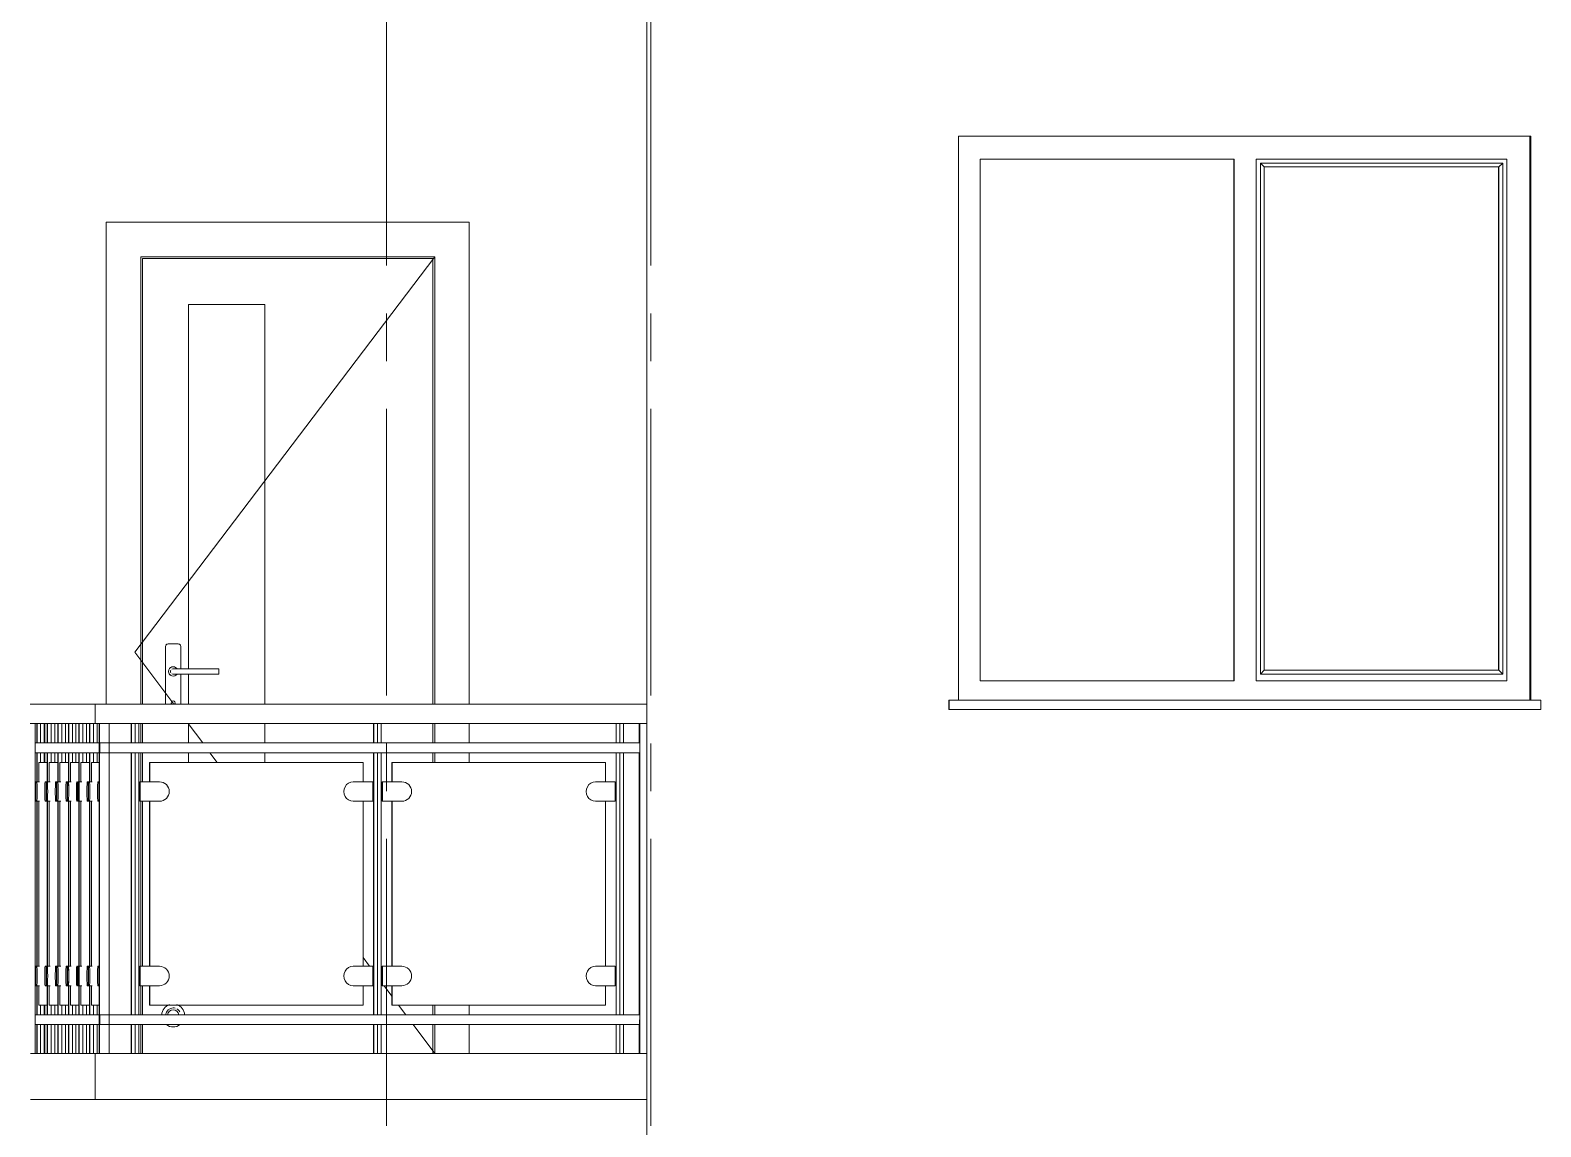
# Model space of a CAD drawing. Header units: millimetres. Extents: x 1373 to 40779, y 1939 to 6439.
# Drawn here: x 34065.7 to 34461.1, y 4156.6 to 4443.5 of the extents above; entities that cross this region are included whole.
import ezdxf

# ---------------------------------------------------------------- set-up
doc = ezdxf.new("R2010")
doc.units = ezdxf.units.MM
doc.linetypes.add('IMPORT-CENTER2', pattern=[112.5, 75, -12.5, 12.5, -12.5])
for name, color, linetype, lineweight in [('A-DOOR', 31, 'Continuous', 18), ('A-DOOR-FRAM', 31, 'Continuous', 18), ('A-FLOR', 192, 'Continuous', 30), ('A-FLOR-HRAL', 11, 'Continuous', 18), ('A-GLAZ', 151, 'Continuous', 18), ('A-WALL', 20, 'Continuous', 9), ('S-GRID', 252, 'IMPORT-CENTER2', 5)]:
    doc.layers.add(name, color=color, linetype=linetype, lineweight=lineweight)

msp = doc.modelspace()

# ---------------------------------------------------------------- linework, layer by layer
at = {"layer": 'A-DOOR'}
for p, q in [((34093.13, 4280.76), (34171.63, 4384.26)), ((34171.13, 4383.76), (34095.13, 4383.76)), ((34095.13, 4267.2), (34095.13, 4383.76)), ((34171.13, 4383.76), (34171.13, 4267.2)), ((34107.13, 4371.76), (34107.13, 4276.42)), ((34107.13, 4371.76), (34127.13, 4371.76)), ((34127.13, 4267.2), (34127.13, 4371.76)), ((34104.47, 4282.95), (34101.8, 4282.95)), ((34093.13, 4280.76), (34103.27, 4267.2)), ((34101.13, 4282.28), (34101.13, 4267.2)), ((34105.13, 4276.43), (34105.13, 4282.28)), ((34103.14, 4276.46), (34103.13, 4276.46)), ((34103.13, 4276.46), (34103.13, 4276.46)), ((34103.13, 4275.06), (34103.13, 4275.06)), ((34103.13, 4275.06), (34103.14, 4275.06)), ((34103.15, 4276.46), (34103.14, 4276.46)), ((34103.14, 4276.46), (34103.14, 4276.46)), ((34103.14, 4275.06), (34103.14, 4275.06)), ((34103.14, 4275.06), (34103.15, 4275.06)), ((34103.16, 4276.46), (34103.15, 4276.46)), ((34103.15, 4275.06), (34103.15, 4275.06)), ((34103.15, 4275.06), (34103.16, 4275.06)), ((34103.18, 4276.46), (34103.16, 4276.46)), ((34103.16, 4276.46), (34103.16, 4276.46)), ((34103.16, 4275.06), (34103.17, 4275.06)), ((34103.17, 4275.06), (34103.18, 4275.06)), ((34103.19, 4276.46), (34103.18, 4276.46)), ((34103.18, 4275.06), (34103.2, 4275.06)), ((34103.2, 4276.46), (34103.19, 4276.46)), ((34103.22, 4276.46), (34103.2, 4276.46)), ((34103.2, 4275.06), (34103.21, 4275.06)), ((34103.21, 4275.06), (34103.23, 4275.06)), ((34103.23, 4276.46), (34103.22, 4276.46)), ((34103.25, 4276.46), (34103.23, 4276.46)), ((34103.23, 4275.06), (34103.25, 4275.06)), ((34103.27, 4276.46), (34103.25, 4276.46)), ((34103.25, 4275.06), (34103.27, 4275.06)), ((34103.29, 4276.46), (34103.27, 4276.46)), ((34103.27, 4275.06), (34103.29, 4275.06)), ((34103.31, 4276.46), (34103.29, 4276.46)), ((34103.29, 4275.06), (34103.31, 4275.06)), ((34103.34, 4276.46), (34103.31, 4276.46)), ((34103.31, 4275.06), (34103.33, 4275.06)), ((34103.33, 4275.06), (34103.36, 4275.06)), ((34103.36, 4276.46), (34103.34, 4276.46)), ((34103.39, 4276.46), (34103.36, 4276.46)), ((34103.36, 4275.06), (34103.38, 4275.06)), ((34103.38, 4275.06), (34103.41, 4275.06)), ((34103.42, 4276.46), (34103.39, 4276.46)), ((34103.41, 4275.06), (34103.44, 4275.06)), ((34103.44, 4276.46), (34103.42, 4276.46)), ((34103.47, 4276.46), (34103.44, 4276.46)), ((34103.44, 4275.06), (34103.47, 4275.06)), ((34103.5, 4276.46), (34103.47, 4276.46)), ((34103.47, 4275.06), (34103.5, 4275.06)), ((34103.54, 4276.46), (34103.5, 4276.46)), ((34103.5, 4275.06), (34103.53, 4275.06)), ((34103.53, 4275.06), (34103.56, 4275.06)), ((34103.57, 4276.46), (34103.54, 4276.46)), ((34103.56, 4275.06), (34103.59, 4275.06)), ((34103.6, 4276.46), (34103.57, 4276.46)), ((34103.59, 4275.06), (34103.63, 4275.06)), ((34103.64, 4276.46), (34103.6, 4276.46)), ((34103.63, 4275.06), (34103.66, 4275.06)), ((34103.67, 4276.46), (34103.64, 4276.46)), ((34103.66, 4275.06), (34103.7, 4275.06)), ((34103.71, 4276.46), (34103.67, 4276.46)), ((34103.7, 4275.06), (34103.73, 4275.06)), ((34103.74, 4276.46), (34103.71, 4276.46)), ((34103.73, 4275.06), (34103.77, 4275.06)), ((34103.78, 4276.46), (34103.74, 4276.46)), ((34103.77, 4275.06), (34103.81, 4275.06)), ((34103.82, 4276.46), (34103.78, 4276.46)), ((34103.81, 4275.06), (34103.85, 4275.06)), ((34103.86, 4276.46), (34103.82, 4276.46)), ((34103.85, 4275.06), (34103.89, 4275.06)), ((34103.9, 4276.46), (34103.86, 4276.46)), ((34103.89, 4275.06), (34103.92, 4275.06)), ((34103.93, 4276.46), (34103.9, 4276.46)), ((34103.92, 4275.06), (34103.96, 4275.06)), ((34103.97, 4276.46), (34103.93, 4276.46)), ((34103.96, 4275.06), (34104, 4275.06)), ((34104.01, 4276.46), (34103.97, 4276.46)), ((34104, 4275.06), (34104.04, 4275.06)), ((34104.05, 4276.46), (34104.01, 4276.46)), ((34104.04, 4275.06), (34104.08, 4275.06)), ((34104.09, 4276.46), (34104.05, 4276.46)), ((34104.08, 4275.06), (34104.12, 4275.06)), ((34104.13, 4276.46), (34104.09, 4276.46)), ((34104.12, 4275.06), (34104.13, 4275.06)), ((34115.13, 4276.46), (34104.13, 4276.46)), ((34104.13, 4275.06), (34115.13, 4275.06)), ((34105.13, 4267.2), (34105.13, 4275.08)), ((34107.13, 4275.08), (34107.13, 4267.2)), ((34115.13, 4275.76), (34115.13, 4276.46)), ((34115.13, 4275.06), (34115.13, 4275.76)), ((34095.13, 4257.04), (34095.13, 4262.12)), ((34107.07, 4262.12), (34110.87, 4257.04)), ((34107.13, 4262.12), (34107.13, 4257.04)), ((34127.13, 4257.04), (34127.13, 4262.12)), ((34171.13, 4262.12), (34171.13, 4257.04)), ((34095.13, 4246.88), (34095.13, 4254.5)), ((34107.13, 4254.5), (34107.13, 4251.96)), ((34112.77, 4254.5), (34114.67, 4251.96)), ((34127.13, 4251.96), (34127.13, 4254.5)), ((34171.13, 4254.5), (34171.13, 4251.96)), ((34095.13, 4198.62), (34095.13, 4241.8)), ((34152.83, 4200.91), (34154.54, 4198.62)), ((34155.4, 4197.47), (34155.62, 4197.18)), ((34095.13, 4185.92), (34095.13, 4193.54)), ((34157.61, 4194.52), (34157.85, 4194.19)), ((34158.34, 4193.54), (34160.42, 4190.76)), ((34162.14, 4188.46), (34164.04, 4185.92)), ((34171.13, 4188.46), (34171.13, 4185.92)), ((34095.13, 4175.76), (34095.13, 4183.38)), ((34165.94, 4183.38), (34171.63, 4175.76)), ((34171.13, 4183.38), (34171.13, 4175.76))]:
    msp.add_line(p, q, dxfattribs=at)
for centre, radius, start, end in [((34101.8, 4282.28), 0.668, 90, 180), ((34101.8, 4282.28), 0.668, 90, 150), ((34104.47, 4282.28), 0.668, 0, 90), ((34104.47, 4282.28), 0.668, 30, 90), ((34103.13, 4275.76), 1.22, 33.8637, 180), ((34103.13, 4275.76), 1.22, 180, 326.1332), ((34103.13, 4275.76), 1.22, 195, 225), ((34103.13, 4275.76), 1.22, 105, 135), ((34103.13, 4275.76), 0.7, 150, 180), ((34103.13, 4275.76), 0.7, 180, 210), ((34103.13, 4275.76), 1.22, 240, 270), ((34103.13, 4275.76), 0.7, 75, 120), ((34103.13, 4275.76), 0.7, 240, 285), ((34103.13, 4275.76), 1.22, 60, 90), ((34103.13, 4275.76), 1.22, 285, 326.1332), ((34103.13, 4275.76), 1.22, 33.8637, 45), ((34103.13, 4267.59), 0.5, 315, 225), ((34103.13, 4185.76), 3, 108.8498, 176.8934), ((34103.13, 4185.76), 1.98, 90, 174.8506), ((34103.13, 4185.76), 1.98, 74.9562, 90), ((34103.13, 4185.76), 3, 3.1066, 71.1502), ((34103.13, 4185.76), 1.5, 90, 173.2118), ((34103.13, 4185.76), 1.5, 6.7882, 90), ((34103.13, 4185.76), 1.98, 29.1253, 59.698), ((34103.13, 4185.76), 3, 234, 270), ((34103.13, 4185.76), 3, 270, 306)]:
    msp.add_arc(centre, radius, start, end, dxfattribs=at)
at = {"layer": 'A-DOOR-FRAM'}
for p, q in [((34180.63, 4393.26), (34085.63, 4393.26)), ((34085.63, 4393.26), (34085.63, 4267.2)), ((34180.63, 4267.2), (34180.63, 4393.26)), ((34094.63, 4267.2), (34094.63, 4384.26)), ((34094.63, 4384.26), (34171.63, 4384.26)), ((34095.13, 4383.76), (34095.13, 4267.2)), ((34095.13, 4383.76), (34171.13, 4383.76)), ((34171.13, 4383.76), (34171.13, 4267.2)), ((34171.63, 4384.26), (34171.63, 4267.2)), ((34094.63, 4257.04), (34094.63, 4262.12)), ((34095.13, 4262.12), (34095.13, 4257.04)), ((34171.13, 4262.12), (34171.13, 4257.04)), ((34171.63, 4262.12), (34171.63, 4257.04)), ((34180.63, 4257.04), (34180.63, 4262.12)), ((34094.63, 4246.88), (34094.63, 4254.5)), ((34095.13, 4254.5), (34095.13, 4246.88)), ((34171.13, 4254.5), (34171.13, 4251.96)), ((34171.63, 4254.5), (34171.63, 4251.96)), ((34180.63, 4251.96), (34180.63, 4254.5)), ((34094.63, 4198.62), (34094.63, 4241.8)), ((34095.13, 4241.8), (34095.13, 4198.62)), ((34094.63, 4185.92), (34094.63, 4193.54)), ((34095.13, 4193.54), (34095.13, 4185.92)), ((34171.13, 4188.46), (34171.13, 4185.92)), ((34171.63, 4188.46), (34171.63, 4185.92)), ((34180.63, 4185.92), (34180.63, 4188.46)), ((34094.63, 4175.76), (34094.63, 4183.38)), ((34095.13, 4183.38), (34095.13, 4175.76)), ((34171.13, 4183.38), (34171.13, 4175.76)), ((34171.63, 4183.38), (34171.63, 4175.76)), ((34180.63, 4175.76), (34180.63, 4183.38))]:
    msp.add_line(p, q, dxfattribs=at)
at = {"layer": 'A-FLOR', "color": 1, "lineweight": 20}
for p, q in [((34065.81, 4175.76), (34227.13, 4175.76)), ((34082.71, 4175.76), (34082.71, 4163.76)), ((34227.13, 4163.76), (34065.81, 4163.76))]:
    msp.add_line(p, q, dxfattribs=at)
at = {"layer": 'A-FLOR-HRAL'}
for p, q in [((34065.71, 4267.2), (34082.71, 4267.2)), ((34082.71, 4267.2), (34227.13, 4267.2)), ((34082.71, 4267.2), (34082.71, 4262.12)), ((34065.71, 4262.12), (34082.71, 4262.12)), ((34067.02, 4262.12), (34067.02, 4175.76)), ((34067.42, 4257.04), (34067.42, 4262.12)), ((34067.5, 4262.12), (34067.5, 4257.04)), ((34069.41, 4257.04), (34069.41, 4262.12)), ((34069.56, 4257.04), (34069.56, 4262.12)), ((34070.18, 4257.04), (34070.18, 4262.12)), ((34070.26, 4262.12), (34070.26, 4257.04)), ((34072.17, 4257.04), (34072.17, 4262.12)), ((34072.94, 4257.04), (34072.94, 4262.12)), ((34073.02, 4262.12), (34073.02, 4257.04)), ((34074.93, 4257.04), (34074.93, 4262.12)), ((34075.7, 4257.04), (34075.7, 4262.12)), ((34075.79, 4262.12), (34075.79, 4257.04)), ((34077.69, 4257.04), (34077.69, 4262.12)), ((34078.46, 4257.04), (34078.46, 4262.12)), ((34078.55, 4262.12), (34078.55, 4257.04)), ((34080.45, 4257.04), (34080.45, 4262.12)), ((34081.22, 4257.04), (34081.22, 4262.12)), ((34081.31, 4262.12), (34081.31, 4257.04)), ((34082.71, 4262.12), (34227.13, 4262.12)), ((34083.21, 4257.04), (34083.21, 4262.12)), ((34083.75, 4175.76), (34083.75, 4262.12)), ((34083.87, 4262.12), (34083.87, 4175.76)), ((34086.41, 4175.76), (34086.41, 4262.12)), ((34092.18, 4257.04), (34092.18, 4262.12)), ((34092.26, 4257.04), (34092.26, 4262.12)), ((34094.17, 4262.12), (34094.17, 4257.04)), ((34155.62, 4257.04), (34155.62, 4262.12)), ((34155.7, 4257.04), (34155.7, 4262.12)), ((34157.61, 4262.12), (34157.61, 4257.04)), ((34219.06, 4257.04), (34219.06, 4262.12)), ((34219.14, 4257.04), (34219.14, 4262.12)), ((34221.05, 4262.12), (34221.05, 4257.04)), ((34225.15, 4257.04), (34225.15, 4262.12)), ((34225.31, 4175.76), (34225.31, 4262.12)), ((34066.98, 4257.04), (34083.88, 4257.04)), ((34083.93, 4257.04), (34225.31, 4257.04)), ((34083.93, 4257.04), (34083.93, 4254.5)), ((34066.98, 4254.5), (34083.89, 4254.5)), ((34067.42, 4246.88), (34067.42, 4254.5)), ((34067.5, 4254.5), (34067.5, 4246.88)), ((34070.18, 4251.96), (34067.94, 4251.96)), ((34067.94, 4251.96), (34067.94, 4246.88)), ((34069.41, 4251.96), (34069.41, 4254.5)), ((34069.56, 4251.96), (34069.56, 4254.5)), ((34070.18, 4246.88), (34070.18, 4254.5)), ((34070.26, 4254.5), (34070.26, 4246.88)), ((34072.94, 4251.96), (34070.71, 4251.96)), ((34070.71, 4251.96), (34070.71, 4246.88)), ((34072.17, 4251.96), (34072.17, 4254.5)), ((34072.94, 4246.88), (34072.94, 4254.5)), ((34073.02, 4254.5), (34073.02, 4246.88)), ((34075.64, 4251.96), (34073.47, 4251.96)), ((34073.47, 4251.96), (34073.47, 4246.88)), ((34074.93, 4251.96), (34074.93, 4254.5)), ((34075.7, 4246.88), (34075.7, 4254.5)), ((34075.79, 4254.5), (34075.79, 4246.88)), ((34078.46, 4251.96), (34076.23, 4251.96)), ((34076.23, 4251.96), (34076.23, 4246.88)), ((34077.69, 4251.96), (34077.69, 4254.5)), ((34078.46, 4246.88), (34078.46, 4254.5)), ((34078.55, 4254.5), (34078.55, 4246.88)), ((34081.22, 4251.96), (34078.99, 4251.96)), ((34078.99, 4251.96), (34078.99, 4246.88)), ((34080.45, 4251.96), (34080.45, 4254.5)), ((34081.22, 4246.88), (34081.22, 4254.5)), ((34081.31, 4254.5), (34081.31, 4246.88)), ((34083.89, 4251.96), (34081.75, 4251.96)), ((34081.75, 4251.96), (34081.75, 4246.88)), ((34083.21, 4251.96), (34083.21, 4254.5)), ((34083.93, 4254.5), (34225.31, 4254.5)), ((34092.18, 4185.92), (34092.18, 4254.5)), ((34092.26, 4185.92), (34092.26, 4254.5)), ((34094.17, 4254.5), (34094.17, 4185.92)), ((34096.98, 4246.88), (34096.98, 4251.96)), ((34096.98, 4251.96), (34097.01, 4251.96)), ((34152.83, 4251.96), (34097.01, 4251.96)), ((34097.01, 4251.96), (34097.01, 4246.88)), ((34152.83, 4246.88), (34152.83, 4251.96)), ((34155.62, 4185.92), (34155.62, 4254.5)), ((34155.7, 4185.92), (34155.7, 4254.5)), ((34157.61, 4254.5), (34157.61, 4185.92)), ((34160.42, 4246.88), (34160.42, 4251.96)), ((34160.42, 4251.96), (34160.45, 4251.96)), ((34216.27, 4251.96), (34160.45, 4251.96)), ((34160.45, 4251.96), (34160.45, 4246.88)), ((34216.27, 4246.88), (34216.27, 4251.96)), ((34219.06, 4185.92), (34219.06, 4254.5)), ((34219.14, 4185.92), (34219.14, 4254.5)), ((34221.05, 4254.5), (34221.05, 4185.92)), ((34225.15, 4185.92), (34225.15, 4254.5)), ((34067.42, 4246.88), (34067.2, 4246.88)), ((34067.2, 4246.88), (34067.2, 4241.8)), ((34068.17, 4246.88), (34067.42, 4246.88)), ((34067.5, 4246.14), (34067.5, 4245.78)), ((34069.85, 4246.88), (34069.63, 4246.88)), ((34069.85, 4241.8), (34069.85, 4246.88)), ((34070.18, 4246.88), (34069.96, 4246.88)), ((34069.96, 4246.88), (34069.96, 4241.8)), ((34070.93, 4246.88), (34070.18, 4246.88)), ((34070.26, 4246.14), (34070.26, 4245.78)), ((34072.61, 4246.88), (34072.39, 4246.88)), ((34072.61, 4241.8), (34072.61, 4246.88)), ((34072.94, 4246.88), (34072.72, 4246.88)), ((34072.72, 4246.88), (34072.72, 4241.8)), ((34073.69, 4246.88), (34072.94, 4246.88)), ((34073.02, 4246.14), (34073.02, 4245.78)), ((34075.37, 4246.88), (34075.15, 4246.88)), ((34075.37, 4241.8), (34075.37, 4246.88)), ((34075.7, 4246.88), (34075.48, 4246.88)), ((34075.48, 4246.88), (34075.48, 4241.8)), ((34076.45, 4246.88), (34075.7, 4246.88)), ((34075.79, 4246.14), (34075.79, 4245.78)), ((34078.13, 4246.88), (34077.91, 4246.88)), ((34078.13, 4241.8), (34078.13, 4246.88)), ((34078.46, 4246.88), (34078.24, 4246.88)), ((34078.24, 4246.88), (34078.24, 4241.8)), ((34079.21, 4246.88), (34078.46, 4246.88)), ((34078.55, 4246.14), (34078.55, 4245.78)), ((34080.89, 4246.88), (34080.67, 4246.88)), ((34080.89, 4241.8), (34080.89, 4246.88)), ((34081.22, 4246.88), (34081, 4246.88)), ((34081, 4246.88), (34081, 4241.8)), ((34081.97, 4246.88), (34081.22, 4246.88)), ((34081.31, 4246.14), (34081.31, 4245.78)), ((34083.65, 4246.88), (34083.43, 4246.88)), ((34083.65, 4241.8), (34083.65, 4246.88)), ((34083.87, 4246.88), (34083.65, 4246.88)), ((34094.41, 4241.8), (34094.41, 4246.88)), ((34094.41, 4246.88), (34094.5, 4246.88)), ((34099.57, 4246.88), (34094.5, 4246.88)), ((34094.5, 4246.88), (34094.5, 4241.8)), ((34150.32, 4246.88), (34150.24, 4246.88)), ((34155.4, 4246.88), (34150.32, 4246.88)), ((34155.4, 4241.8), (34155.4, 4246.88)), ((34157.85, 4241.8), (34157.85, 4246.88)), ((34157.85, 4246.88), (34157.94, 4246.88)), ((34163.01, 4246.88), (34157.94, 4246.88)), ((34157.94, 4246.88), (34157.94, 4241.8)), ((34213.76, 4246.88), (34213.68, 4246.88)), ((34218.84, 4246.88), (34213.76, 4246.88)), ((34218.84, 4241.8), (34218.84, 4246.88)), ((34067.2, 4241.8), (34067.42, 4241.8)), ((34067.42, 4198.62), (34067.42, 4241.8)), ((34067.42, 4241.8), (34068.17, 4241.8)), ((34067.5, 4241.8), (34067.5, 4198.62)), ((34067.94, 4241.8), (34067.94, 4198.62)), ((34069.63, 4241.8), (34069.85, 4241.8)), ((34069.96, 4241.8), (34070.18, 4241.8)), ((34070.18, 4198.62), (34070.18, 4241.8)), ((34070.18, 4241.8), (34070.93, 4241.8)), ((34070.26, 4241.8), (34070.26, 4198.62)), ((34070.71, 4241.8), (34070.71, 4198.62)), ((34072.39, 4241.8), (34072.61, 4241.8)), ((34072.72, 4241.8), (34072.94, 4241.8)), ((34072.94, 4198.62), (34072.94, 4241.8)), ((34072.94, 4241.8), (34073.69, 4241.8)), ((34073.02, 4241.8), (34073.02, 4198.62)), ((34073.47, 4241.8), (34073.47, 4198.62)), ((34075.15, 4241.8), (34075.37, 4241.8)), ((34075.48, 4241.8), (34075.7, 4241.8)), ((34075.7, 4198.62), (34075.7, 4241.8)), ((34075.7, 4241.8), (34076.45, 4241.8)), ((34075.79, 4241.8), (34075.79, 4198.62)), ((34076.23, 4241.8), (34076.23, 4198.62)), ((34077.91, 4241.8), (34078.13, 4241.8)), ((34078.24, 4241.8), (34078.46, 4241.8)), ((34078.46, 4198.62), (34078.46, 4241.8)), ((34078.46, 4241.8), (34079.21, 4241.8)), ((34078.55, 4241.8), (34078.55, 4198.62)), ((34078.99, 4241.8), (34078.99, 4198.62)), ((34080.67, 4241.8), (34080.89, 4241.8)), ((34081, 4241.8), (34081.22, 4241.8)), ((34081.22, 4198.62), (34081.22, 4241.8)), ((34081.22, 4241.8), (34081.97, 4241.8)), ((34081.31, 4241.8), (34081.31, 4198.62)), ((34081.75, 4241.8), (34081.75, 4198.62)), ((34083.43, 4241.8), (34083.65, 4241.8)), ((34083.87, 4241.8), (34083.65, 4241.8)), ((34094.41, 4241.8), (34094.5, 4241.8)), ((34094.5, 4241.8), (34099.57, 4241.8)), ((34096.98, 4198.62), (34096.98, 4241.8)), ((34097.01, 4241.8), (34097.01, 4198.62)), ((34150.24, 4241.8), (34150.32, 4241.8)), ((34150.32, 4241.8), (34155.4, 4241.8)), ((34152.83, 4198.62), (34152.83, 4241.8)), ((34157.85, 4241.8), (34157.94, 4241.8)), ((34157.94, 4241.8), (34163.01, 4241.8)), ((34160.42, 4198.62), (34160.42, 4241.8)), ((34160.45, 4241.8), (34160.45, 4198.62)), ((34213.68, 4241.8), (34213.76, 4241.8)), ((34213.76, 4241.8), (34218.84, 4241.8)), ((34216.27, 4198.62), (34216.27, 4241.8)), ((34067.42, 4198.62), (34067.2, 4198.62)), ((34067.2, 4198.62), (34067.2, 4193.54)), ((34068.17, 4198.62), (34067.42, 4198.62)), ((34067.5, 4197.88), (34067.5, 4197.16)), ((34069.85, 4198.62), (34069.63, 4198.62)), ((34069.85, 4193.54), (34069.85, 4198.62)), ((34070.18, 4198.62), (34069.96, 4198.62)), ((34069.96, 4198.62), (34069.96, 4193.54)), ((34070.93, 4198.62), (34070.18, 4198.62)), ((34070.26, 4197.88), (34070.26, 4197.16)), ((34072.61, 4198.62), (34072.39, 4198.62)), ((34072.61, 4193.54), (34072.61, 4198.62)), ((34072.94, 4198.62), (34072.72, 4198.62)), ((34072.72, 4198.62), (34072.72, 4193.54)), ((34073.69, 4198.62), (34072.94, 4198.62)), ((34073.02, 4197.88), (34073.02, 4197.16)), ((34075.37, 4198.62), (34075.15, 4198.62)), ((34075.37, 4193.54), (34075.37, 4198.62)), ((34075.7, 4198.62), (34075.48, 4198.62)), ((34075.48, 4198.62), (34075.48, 4193.54)), ((34076.45, 4198.62), (34075.7, 4198.62)), ((34075.79, 4197.88), (34075.79, 4197.16)), ((34078.13, 4198.62), (34077.91, 4198.62)), ((34078.13, 4193.54), (34078.13, 4198.62)), ((34078.46, 4198.62), (34078.24, 4198.62)), ((34078.24, 4198.62), (34078.24, 4193.54)), ((34079.21, 4198.62), (34078.46, 4198.62)), ((34078.55, 4197.88), (34078.55, 4197.16)), ((34080.89, 4198.62), (34080.67, 4198.62)), ((34080.89, 4193.54), (34080.89, 4198.62)), ((34081.22, 4198.62), (34081, 4198.62)), ((34081, 4198.62), (34081, 4193.54)), ((34081.97, 4198.62), (34081.22, 4198.62)), ((34081.31, 4197.88), (34081.31, 4197.16)), ((34083.65, 4198.62), (34083.43, 4198.62)), ((34083.65, 4193.54), (34083.65, 4198.62)), ((34083.87, 4198.62), (34083.65, 4198.62)), ((34094.41, 4193.54), (34094.41, 4198.62)), ((34094.41, 4198.62), (34094.5, 4198.62)), ((34099.57, 4198.62), (34094.5, 4198.62)), ((34094.5, 4198.62), (34094.5, 4193.54)), ((34150.32, 4198.62), (34150.24, 4198.62)), ((34155.4, 4198.62), (34150.32, 4198.62)), ((34155.4, 4193.54), (34155.4, 4198.62)), ((34157.85, 4193.54), (34157.85, 4198.62)), ((34157.85, 4198.62), (34157.94, 4198.62)), ((34163.01, 4198.62), (34157.94, 4198.62)), ((34157.94, 4198.62), (34157.94, 4193.54)), ((34213.76, 4198.62), (34213.68, 4198.62)), ((34218.84, 4198.62), (34213.76, 4198.62)), ((34218.84, 4193.54), (34218.84, 4198.62)), ((34067.2, 4193.54), (34067.42, 4193.54)), ((34067.42, 4185.92), (34067.42, 4193.54)), ((34067.42, 4193.54), (34068.17, 4193.54)), ((34067.5, 4194.7), (34067.5, 4194.28)), ((34067.5, 4193.54), (34067.5, 4185.92)), ((34067.94, 4193.54), (34067.94, 4188.46)), ((34069.63, 4193.54), (34069.85, 4193.54)), ((34069.96, 4193.54), (34070.18, 4193.54)), ((34070.18, 4185.92), (34070.18, 4193.54)), ((34070.18, 4193.54), (34070.93, 4193.54)), ((34070.26, 4194.7), (34070.26, 4194.28)), ((34070.26, 4193.54), (34070.26, 4185.92)), ((34070.71, 4193.54), (34070.71, 4188.46)), ((34072.39, 4193.54), (34072.61, 4193.54)), ((34072.72, 4193.54), (34072.94, 4193.54)), ((34072.94, 4185.92), (34072.94, 4193.54)), ((34072.94, 4193.54), (34073.69, 4193.54)), ((34073.02, 4194.7), (34073.02, 4194.28)), ((34073.02, 4193.54), (34073.02, 4185.92)), ((34073.47, 4193.54), (34073.47, 4188.46)), ((34075.15, 4193.54), (34075.37, 4193.54)), ((34075.48, 4193.54), (34075.7, 4193.54)), ((34075.7, 4185.92), (34075.7, 4193.54)), ((34075.7, 4193.54), (34076.45, 4193.54)), ((34075.79, 4194.7), (34075.79, 4194.28)), ((34075.79, 4193.54), (34075.79, 4185.92)), ((34076.23, 4193.54), (34076.23, 4188.46)), ((34077.91, 4193.54), (34078.13, 4193.54)), ((34078.24, 4193.54), (34078.46, 4193.54)), ((34078.46, 4185.92), (34078.46, 4193.54)), ((34078.46, 4193.54), (34079.21, 4193.54)), ((34078.55, 4194.7), (34078.55, 4194.28)), ((34078.55, 4193.54), (34078.55, 4185.92)), ((34078.99, 4193.54), (34078.99, 4188.46)), ((34080.67, 4193.54), (34080.89, 4193.54)), ((34081, 4193.54), (34081.22, 4193.54)), ((34081.22, 4185.92), (34081.22, 4193.54)), ((34081.22, 4193.54), (34081.97, 4193.54)), ((34081.31, 4194.7), (34081.31, 4194.28)), ((34081.31, 4193.54), (34081.31, 4185.92)), ((34081.75, 4193.54), (34081.75, 4188.46)), ((34083.43, 4193.54), (34083.65, 4193.54)), ((34083.87, 4193.54), (34083.65, 4193.54)), ((34094.41, 4193.54), (34094.5, 4193.54)), ((34094.5, 4193.54), (34099.57, 4193.54)), ((34096.98, 4188.46), (34096.98, 4193.54)), ((34097.01, 4193.54), (34097.01, 4188.46)), ((34150.24, 4193.54), (34150.32, 4193.54)), ((34150.32, 4193.54), (34155.4, 4193.54)), ((34152.83, 4188.46), (34152.83, 4193.54)), ((34157.85, 4193.54), (34157.94, 4193.54)), ((34157.94, 4193.54), (34163.01, 4193.54)), ((34160.42, 4188.46), (34160.42, 4193.54)), ((34160.45, 4193.54), (34160.45, 4188.46)), ((34213.68, 4193.54), (34213.76, 4193.54)), ((34213.76, 4193.54), (34218.84, 4193.54)), ((34216.27, 4188.46), (34216.27, 4193.54)), ((34067.94, 4188.46), (34070.18, 4188.46)), ((34069.41, 4185.92), (34069.41, 4188.46)), ((34069.56, 4185.92), (34069.56, 4188.46)), ((34070.71, 4188.46), (34072.94, 4188.46)), ((34072.17, 4185.92), (34072.17, 4188.46)), ((34073.47, 4188.46), (34075.64, 4188.46)), ((34074.93, 4185.92), (34074.93, 4188.46)), ((34076.23, 4188.46), (34078.46, 4188.46)), ((34077.69, 4185.92), (34077.69, 4188.46)), ((34078.99, 4188.46), (34081.22, 4188.46)), ((34080.45, 4185.92), (34080.45, 4188.46)), ((34081.75, 4188.46), (34083.87, 4188.46)), ((34083.21, 4185.92), (34083.21, 4188.46)), ((34096.98, 4188.46), (34097.01, 4188.46)), ((34097.01, 4188.46), (34152.83, 4188.46)), ((34160.42, 4188.46), (34160.45, 4188.46)), ((34160.45, 4188.46), (34216.27, 4188.46)), ((34066.98, 4185.92), (34083.87, 4185.92)), ((34083.93, 4185.92), (34225.31, 4185.92)), ((34083.93, 4185.92), (34083.93, 4183.38)), ((34066.98, 4183.38), (34083.87, 4183.38)), ((34067.42, 4175.76), (34067.42, 4183.38)), ((34067.5, 4183.38), (34067.5, 4175.76)), ((34069.41, 4175.76), (34069.41, 4183.38)), ((34069.56, 4175.76), (34069.56, 4183.38)), ((34070.18, 4175.76), (34070.18, 4183.38)), ((34070.26, 4183.38), (34070.26, 4175.76)), ((34072.17, 4175.76), (34072.17, 4183.38)), ((34072.94, 4175.76), (34072.94, 4183.38)), ((34073.02, 4183.38), (34073.02, 4175.76)), ((34074.93, 4175.76), (34074.93, 4183.38)), ((34075.7, 4175.76), (34075.7, 4183.38)), ((34075.79, 4183.38), (34075.79, 4175.76)), ((34077.69, 4175.76), (34077.69, 4183.38)), ((34078.46, 4175.76), (34078.46, 4183.38)), ((34078.55, 4183.38), (34078.55, 4175.76)), ((34080.45, 4175.76), (34080.45, 4183.38)), ((34081.22, 4175.76), (34081.22, 4183.38)), ((34081.31, 4183.38), (34081.31, 4175.76)), ((34083.21, 4175.76), (34083.21, 4183.38)), ((34083.93, 4183.38), (34225.31, 4183.38)), ((34092.18, 4175.76), (34092.18, 4183.38)), ((34092.26, 4175.76), (34092.26, 4183.38)), ((34094.17, 4183.38), (34094.17, 4175.76)), ((34155.62, 4175.76), (34155.62, 4183.38)), ((34155.7, 4175.76), (34155.7, 4183.38)), ((34157.61, 4183.38), (34157.61, 4175.76)), ((34219.06, 4175.76), (34219.06, 4183.38)), ((34219.14, 4175.76), (34219.14, 4183.38)), ((34221.05, 4183.38), (34221.05, 4175.76)), ((34225.15, 4175.76), (34225.15, 4183.38))]:
    msp.add_line(p, q, dxfattribs=at)
at = {"layer": 'A-FLOR-HRAL', "linetype": 'Continuous'}
for p, q in [((34068.45, 4257.04), (34068.45, 4262.12)), ((34071.22, 4257.04), (34071.22, 4262.12)), ((34072.98, 4257.04), (34072.98, 4259.55)), ((34073.98, 4257.04), (34073.98, 4262.12)), ((34076.74, 4257.04), (34076.74, 4262.12)), ((34079.5, 4257.04), (34079.5, 4262.12)), ((34082.26, 4257.04), (34082.26, 4262.12)), ((34093.21, 4257.04), (34093.21, 4262.12)), ((34156.65, 4257.04), (34156.65, 4262.12)), ((34220.09, 4257.04), (34220.09, 4262.12)), ((34225.23, 4257.04), (34225.23, 4262.12)), ((34068.45, 4251.96), (34068.45, 4254.5)), ((34071.22, 4251.96), (34071.22, 4254.5)), ((34073.98, 4251.96), (34073.98, 4254.5)), ((34076.74, 4251.96), (34076.74, 4254.5)), ((34079.5, 4251.96), (34079.5, 4254.5)), ((34082.26, 4251.96), (34082.26, 4254.5)), ((34093.21, 4185.92), (34093.21, 4254.5)), ((34156.65, 4185.92), (34156.65, 4254.5)), ((34220.09, 4185.92), (34220.09, 4254.5)), ((34225.23, 4185.92), (34225.23, 4254.5)), ((34094.45, 4241.8), (34094.45, 4244.36)), ((34067.46, 4242.05), (34067.46, 4242.06)), ((34070.22, 4242.05), (34070.22, 4242.06)), ((34072.98, 4242.06), (34072.98, 4242.07)), ((34075.74, 4242.05), (34075.74, 4242.06)), ((34078.5, 4242.05), (34078.5, 4242.06)), ((34081.27, 4242.05), (34081.27, 4242.06)), ((34094.45, 4193.54), (34094.45, 4195.07)), ((34068.45, 4185.92), (34068.45, 4188.46)), ((34071.22, 4185.92), (34071.22, 4188.46)), ((34073.98, 4185.92), (34073.98, 4188.46)), ((34076.74, 4185.92), (34076.74, 4188.46)), ((34079.5, 4185.92), (34079.5, 4188.46)), ((34082.26, 4185.92), (34082.26, 4188.46)), ((34092.22, 4185.92), (34092.22, 4191.26)), ((34219.1, 4185.92), (34219.1, 4189.74)), ((34072.98, 4185.92), (34072.98, 4187.17)), ((34075.74, 4185.92), (34075.74, 4187.2)), ((34078.5, 4185.92), (34078.5, 4187.19)), ((34081.27, 4185.92), (34081.27, 4186.05)), ((34225.23, 4175.76), (34225.23, 4184.65)), ((34068.45, 4175.76), (34068.45, 4183.38)), ((34071.22, 4175.76), (34071.22, 4183.38)), ((34073.98, 4175.76), (34073.98, 4183.38)), ((34076.74, 4175.76), (34076.74, 4183.38)), ((34079.5, 4175.76), (34079.5, 4183.38)), ((34082.26, 4175.76), (34082.26, 4183.38)), ((34093.21, 4175.76), (34093.21, 4183.38)), ((34156.65, 4175.76), (34156.65, 4183.38)), ((34220.09, 4175.76), (34220.09, 4183.38)), ((34075.74, 4175.76), (34075.74, 4178.38)), ((34155.66, 4175.76), (34155.66, 4178.59)), ((34219.1, 4175.76), (34219.1, 4178.99))]:
    msp.add_line(p, q, dxfattribs=at)
at = {"layer": 'A-FLOR-HRAL'}
for centre, ratio, start_param, end_param in [((34067.42, 4244.34), 0.043477, 3.141593, 6.283185), ((34069.63, 4244.34), 0.043477, 0, 3.141593), ((34070.18, 4244.34), 0.043477, 3.141593, 6.283185), ((34072.39, 4244.34), 0.043477, 0, 3.141593), ((34072.94, 4244.34), 0.043477, 3.141593, 6.283185), ((34075.15, 4244.34), 0.043477, 0, 3.141593), ((34075.7, 4244.34), 0.043477, 3.141593, 6.283185), ((34077.91, 4244.34), 0.043477, 0, 3.141593), ((34078.46, 4244.34), 0.043477, 3.141593, 6.283185), ((34080.67, 4244.34), 0.043477, 0, 3.141593), ((34081.22, 4244.34), 0.043477, 3.141593, 6.283185), ((34083.43, 4244.34), 0.043477, 0, 3.141593), ((34099.57, 4244.34), 0.999054, 3.141593, 6.283185), ((34150.32, 4244.34), 0.999054, 0, 3.141593), ((34163.01, 4244.34), 0.999054, 3.141593, 6.283185), ((34213.76, 4244.34), 0.999054, 0, 3.141593), ((34067.42, 4196.08), 0.043477, 3.141593, 6.283185), ((34069.63, 4196.08), 0.043477, 0, 3.141593), ((34070.18, 4196.08), 0.043477, 3.141593, 6.283185), ((34072.39, 4196.08), 0.043477, 0, 3.141593), ((34072.94, 4196.08), 0.043477, 3.141593, 6.283185), ((34075.15, 4196.08), 0.043477, 0, 3.141593), ((34075.7, 4196.08), 0.043477, 3.141593, 6.283185), ((34077.91, 4196.08), 0.043477, 0, 3.141593), ((34078.46, 4196.08), 0.043477, 3.141593, 6.283185), ((34080.67, 4196.08), 0.043477, 0, 3.141593), ((34081.22, 4196.08), 0.043477, 3.141593, 6.283185), ((34083.43, 4196.08), 0.043477, 0, 3.141593), ((34099.57, 4196.08), 0.999054, 3.141593, 6.283185), ((34150.32, 4196.08), 0.999054, 0, 3.141593), ((34163.01, 4196.08), 0.999054, 3.141593, 6.283185), ((34213.76, 4196.08), 0.999054, 0, 3.141593)]:
    msp.add_ellipse(centre, major_axis=(0, 2.54), ratio=ratio, start_param=start_param, end_param=end_param, dxfattribs=at)
at = {"layer": 'A-GLAZ'}
for p, q in [((34458.29, 4268.37), (34458.29, 4415.76)), ((34314.43, 4273.26), (34314.43, 4409.76)), ((34314.43, 4409.76), (34380.86, 4409.76)), ((34380.79, 4273.26), (34380.79, 4409.76)), ((34380.86, 4409.76), (34380.86, 4273.26)), ((34386.66, 4273.26), (34386.66, 4409.76)), ((34386.66, 4409.76), (34452.3, 4409.76)), ((34452.22, 4273.26), (34452.22, 4409.76)), ((34452.3, 4409.76), (34452.3, 4273.26)), ((34387.76, 4408.77), (34387.76, 4275.04)), ((34387.76, 4408.77), (34451.23, 4408.77)), ((34388.72, 4407.76), (34387.76, 4408.77)), ((34388.72, 4276.06), (34388.72, 4407.76)), ((34388.72, 4407.76), (34450.16, 4407.76)), ((34450.09, 4407.76), (34450.09, 4276.06)), ((34451.23, 4408.77), (34450.16, 4407.76)), ((34450.16, 4407.76), (34450.16, 4276.06)), ((34451.23, 4275.04), (34451.23, 4408.77)), ((34387.76, 4275.04), (34388.72, 4276.06)), ((34387.76, 4275.04), (34451.23, 4275.04)), ((34450.16, 4276.06), (34388.72, 4276.06)), ((34451.23, 4275.04), (34450.16, 4276.06)), ((34380.86, 4273.26), (34314.43, 4273.26)), ((34452.3, 4273.26), (34386.66, 4273.26)), ((34306.18, 4268.26), (34306.29, 4268.26)), ((34306.18, 4268.26), (34306.18, 4265.76)), ((34306.29, 4268.26), (34461.15, 4268.26)), ((34306.29, 4265.76), (34306.29, 4268.26)), ((34461.15, 4268.26), (34461.15, 4265.76)), ((34306.29, 4265.76), (34306.18, 4265.76)), ((34461.15, 4265.76), (34306.29, 4265.76))]:
    msp.add_line(p, q, dxfattribs=at)
at = {"layer": 'A-WALL'}
for p, q in [((34227.13, 3875.76), (34227.13, 5063.76)), ((34308.68, 4415.76), (34458.54, 4415.76)), ((34308.68, 4268.37), (34308.68, 4415.76)), ((34458.54, 4415.76), (34458.54, 4268.37))]:
    msp.add_line(p, q, dxfattribs=at)
at = {"layer": 'S-GRID', "lineweight": 18}
for p, q in [((34158.98, 2694.42), (34158.98, 5603)), ((34228.2, 2694.42), (34228.2, 5603))]:
    msp.add_line(p, q, dxfattribs=at)

doc.saveas('drawing.dxf')
